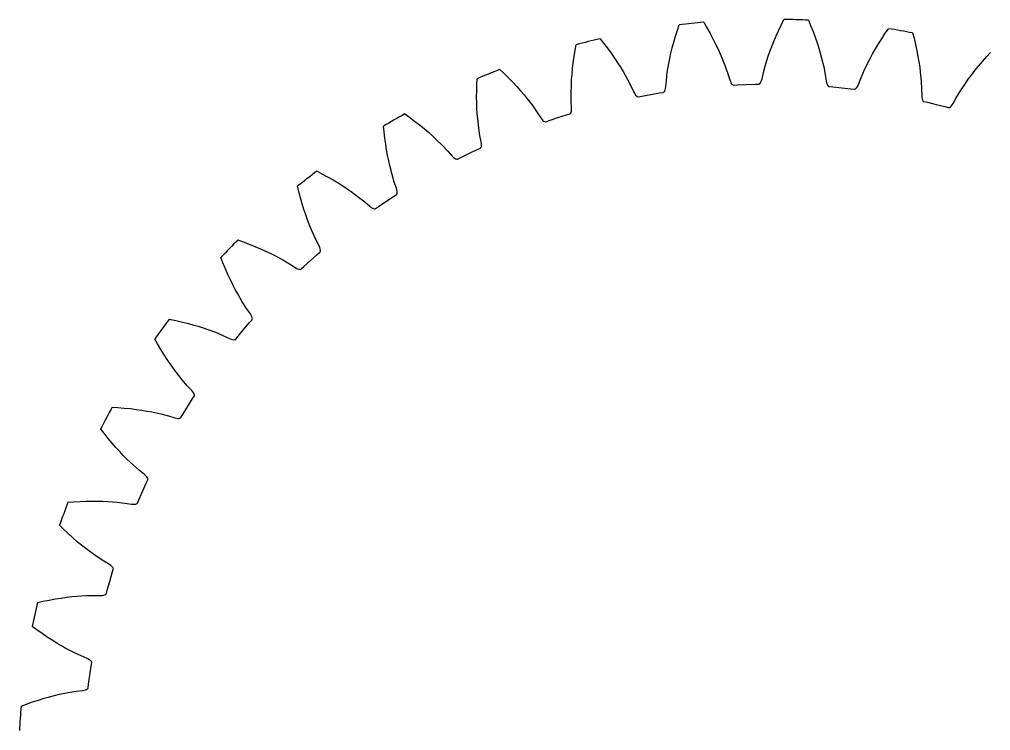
# Model space of a CAD drawing. Extents: x -47 to 137, y -47 to 47.
# Drawn here: x -46.9 to 13.8, y 2.5 to 47 of the extents above; entities that cross this region are included whole.
import ezdxf

# ---------------------------------------------------------------- set-up
doc = ezdxf.new("R2010")
doc.units = 0

msp = doc.modelspace()

# ---------------------------------------------------------------- linework, layer by layer
at = {"layer": 'layer1'}
for p, q in [((-4.148, 46.817), (-3.971, 46.516)), ((0.717, 46.68), (0.872, 46.992)), ((2.408, 46.938), (2.541, 46.616)), ((-5.908, 45.938), (-5.787, 46.326)), ((-5.787, 46.326), (-5.677, 46.656)), ((-3.971, 46.516), (-3.772, 46.163)), ((-3.772, 46.163), (-3.589, 45.821)), ((0.384, 45.96), (0.543, 46.313)), ((0.543, 46.313), (0.717, 46.68)), ((2.541, 46.616), (2.689, 46.238)), ((2.689, 46.238), (2.823, 45.874)), ((7.206, 46.126), (7.403, 46.413)), ((-10.623, 45.784), (-10.406, 45.511)), ((-6.111, 45.211), (-6.016, 45.566)), ((-6.016, 45.566), (-5.908, 45.938)), ((-3.589, 45.821), (-3.423, 45.493)), ((0.112, 45.297), (0.241, 45.621)), ((0.241, 45.621), (0.384, 45.96)), ((2.823, 45.874), (2.942, 45.527)), ((6.777, 45.459), (6.983, 45.787)), ((6.983, 45.787), (7.206, 46.126)), ((8.917, 46.146), (9.004, 45.809)), ((9.004, 45.809), (9.098, 45.414)), ((-12.244, 44.669), (-12.178, 45.069)), ((-12.178, 45.069), (-12.115, 45.412)), ((-10.406, 45.511), (-10.16, 45.188)), ((-10.16, 45.188), (-9.931, 44.875)), ((-6.194, 44.872), (-6.111, 45.211)), ((-3.423, 45.493), (-3.271, 45.179)), ((-3.271, 45.179), (-3.133, 44.877)), ((-0.108, 44.693), (-0.005, 44.987)), ((-0.005, 44.987), (0.112, 45.297)), ((2.942, 45.527), (3.048, 45.195)), ((3.048, 45.195), (3.143, 44.877)), ((6.415, 44.841), (6.588, 45.144)), ((6.588, 45.144), (6.777, 45.459)), ((9.098, 45.414), (9.18, 45.035)), ((9.18, 45.035), (9.25, 44.674)), ((-12.299, 44.285), (-12.244, 44.669)), ((-9.931, 44.875), (-9.721, 44.574)), ((-9.721, 44.574), (-9.527, 44.284)), ((-6.327, 44.243), (-6.266, 44.548)), ((-6.266, 44.548), (-6.194, 44.872)), ((-3.133, 44.877), (-3.01, 44.592)), ((-3.01, 44.592), (-2.801, 44.063)), ((-0.28, 44.151), (-0.108, 44.693)), ((3.143, 44.877), (3.225, 44.577)), ((3.225, 44.577), (3.359, 44.024)), ((6.113, 44.273), (6.256, 44.55)), ((6.256, 44.55), (6.415, 44.841)), ((9.25, 44.674), (9.309, 44.331)), ((9.309, 44.331), (9.358, 44.003)), ((13.037, 44.073), (13.287, 44.37)), ((13.287, 44.37), (13.556, 44.674)), ((13.556, 44.674), (13.791, 44.931)), ((-16.891, 43.86), (-16.639, 43.62)), ((-12.378, 43.573), (-12.343, 43.92)), ((-12.343, 43.92), (-12.299, 44.285)), ((-9.527, 44.284), (-9.348, 44.005)), ((-9.348, 44.005), (-9.187, 43.739)), ((-9.187, 43.739), (-8.906, 43.244)), ((-6.422, 43.682), (-6.327, 44.243)), ((-2.801, 44.063), (-2.638, 43.596)), ((-0.409, 43.674), (-0.28, 44.151)), ((3.359, 44.024), (3.455, 43.539)), ((5.673, 43.306), (5.867, 43.76)), ((5.867, 43.76), (6.113, 44.273)), ((9.358, 44.003), (9.398, 43.694)), ((12.593, 43.512), (12.806, 43.788)), ((12.806, 43.788), (13.037, 44.073)), ((-18.332, 42.936), (-18.317, 43.284)), ((-16.639, 43.62), (-16.35, 43.335)), ((-16.35, 43.335), (-16.08, 43.057)), ((-12.423, 42.932), (-12.405, 43.243)), ((-12.405, 43.243), (-12.378, 43.573)), ((-8.906, 43.244), (-8.68, 42.804)), ((-6.519, 42.782), (-6.483, 43.192)), ((-6.483, 43.192), (-6.422, 43.682)), ((-2.638, 43.596), (-2.519, 43.203)), ((-2.519, 43.203), (-2.481, 43.099)), ((-0.565, 43.082), (-0.531, 43.167)), ((-0.531, 43.167), (-0.501, 43.273)), ((-0.501, 43.273), (-0.409, 43.674)), ((3.455, 43.539), (3.518, 43.133)), ((3.518, 43.133), (3.541, 43.025)), ((5.526, 42.922), (5.673, 43.306)), ((9.398, 43.694), (9.453, 43.128)), ((9.453, 43.128), (9.481, 42.634)), ((12.215, 42.992), (12.395, 43.245)), ((12.395, 43.245), (12.593, 43.512)), ((-18.343, 42.142), (-18.342, 42.53)), ((-18.342, 42.53), (-18.332, 42.936)), ((-16.08, 43.057), (-15.83, 42.788)), ((-15.83, 42.788), (-15.597, 42.527)), ((-15.597, 42.527), (-15.382, 42.275)), ((-12.439, 42.363), (-12.423, 42.932)), ((-8.68, 42.804), (-8.507, 42.432)), ((-6.618, 42.465), (-6.584, 42.514)), ((-6.584, 42.514), (-6.556, 42.584)), ((-6.556, 42.584), (-6.534, 42.673)), ((-6.534, 42.673), (-6.519, 42.782)), ((-2.481, 43.099), (-2.441, 43.016)), ((-2.441, 43.016), (-2.399, 42.954)), ((-2.399, 42.954), (-2.356, 42.913)), ((-2.356, 42.913), (-2.312, 42.892)), ((-2.312, 42.892), (-2.291, 42.889)), ((-2.291, 42.889), (-2.061, 42.901)), ((-2.061, 42.901), (-1.499, 42.924)), ((-1.499, 42.924), (-0.937, 42.94)), ((-0.937, 42.94), (-0.707, 42.944)), ((-0.707, 42.944), (-0.685, 42.949)), ((-0.685, 42.949), (-0.643, 42.972)), ((-0.643, 42.972), (-0.603, 43.017)), ((-0.603, 43.017), (-0.565, 43.082)), ((3.541, 43.025), (3.569, 42.938)), ((3.569, 42.938), (3.602, 42.87)), ((3.602, 42.87), (3.639, 42.823)), ((3.639, 42.823), (3.68, 42.796)), ((3.68, 42.796), (3.701, 42.79)), ((3.701, 42.79), (3.93, 42.77)), ((3.93, 42.77), (4.489, 42.715)), ((4.489, 42.715), (5.049, 42.652)), ((5.049, 42.652), (5.277, 42.625)), ((5.277, 42.625), (5.299, 42.626)), ((5.299, 42.626), (5.343, 42.644)), ((5.343, 42.644), (5.39, 42.682)), ((5.39, 42.682), (5.436, 42.741)), ((5.436, 42.741), (5.482, 42.821)), ((5.482, 42.821), (5.526, 42.922)), ((9.481, 42.634), (9.487, 42.223)), ((11.645, 42.095), (11.901, 42.517)), ((11.901, 42.517), (12.215, 42.992)), ((-18.336, 41.775), (-18.343, 42.142)), ((-15.382, 42.275), (-15.184, 42.035)), ((-15.184, 42.035), (-14.837, 41.584)), ((-12.432, 41.869), (-12.439, 42.363)), ((-8.507, 42.432), (-8.455, 42.334)), ((-8.455, 42.334), (-8.404, 42.258)), ((-8.404, 42.258), (-8.354, 42.202)), ((-8.354, 42.202), (-8.305, 42.167)), ((-8.305, 42.167), (-8.259, 42.153)), ((-8.259, 42.153), (-8.237, 42.153)), ((-8.237, 42.153), (-8.012, 42.196)), ((-8.012, 42.196), (-7.458, 42.297)), ((-7.458, 42.297), (-6.903, 42.392)), ((-6.903, 42.392), (-6.677, 42.428)), ((-6.677, 42.428), (-6.656, 42.435)), ((-6.656, 42.435), (-6.618, 42.465)), ((9.487, 42.223), (9.495, 42.114)), ((9.495, 42.114), (9.51, 42.023)), ((9.51, 42.023), (9.534, 41.952)), ((9.534, 41.952), (9.564, 41.9)), ((9.564, 41.9), (9.6, 41.868)), ((11.446, 41.735), (11.645, 42.095)), ((-18.322, 41.427), (-18.336, 41.775)), ((-18.302, 41.095), (-18.322, 41.427)), ((-14.837, 41.584), (-14.553, 41.18)), ((-12.409, 41.459), (-12.432, 41.869)), ((-12.419, 41.257), (-12.409, 41.349)), ((-12.409, 41.349), (-12.409, 41.459)), ((9.6, 41.868), (9.62, 41.859)), ((9.62, 41.859), (9.844, 41.807)), ((9.844, 41.807), (10.391, 41.674)), ((10.391, 41.674), (10.936, 41.535)), ((10.936, 41.535), (11.158, 41.476)), ((11.158, 41.476), (11.179, 41.474)), ((11.179, 41.474), (11.226, 41.485)), ((11.226, 41.485), (11.277, 41.517)), ((11.277, 41.517), (11.331, 41.569)), ((11.331, 41.569), (11.388, 41.642)), ((11.388, 41.642), (11.446, 41.735)), ((-22.831, 41.082), (-22.548, 40.88)), ((-22.548, 40.88), (-22.222, 40.637)), ((-18.277, 40.785), (-18.302, 41.095)), ((-18.213, 40.22), (-18.277, 40.785)), ((-14.553, 41.18), (-14.329, 40.835)), ((-14.329, 40.835), (-14.265, 40.746)), ((-14.265, 40.746), (-14.204, 40.677)), ((-13.806, 40.671), (-13.272, 40.848)), ((-13.272, 40.848), (-12.736, 41.018)), ((-12.736, 41.018), (-12.516, 41.086)), ((-12.516, 41.086), (-12.497, 41.096)), ((-12.497, 41.096), (-12.463, 41.13)), ((-12.463, 41.13), (-12.437, 41.184)), ((-12.437, 41.184), (-12.419, 41.257)), ((-24.129, 39.967), (-24.163, 40.313)), ((-22.222, 40.637), (-21.916, 40.4)), ((-21.916, 40.4), (-21.63, 40.168)), ((-21.63, 40.168), (-21.364, 39.943)), ((-18.138, 39.731), (-18.213, 40.22)), ((-14.204, 40.677), (-14.146, 40.629)), ((-14.146, 40.629), (-14.093, 40.601)), ((-14.093, 40.601), (-14.045, 40.593)), ((-14.045, 40.593), (-14.024, 40.596)), ((-14.024, 40.596), (-13.806, 40.671)), ((-24.082, 39.563), (-24.129, 39.967)), ((-24.029, 39.18), (-24.082, 39.563)), ((-21.364, 39.943), (-21.116, 39.723)), ((-21.116, 39.723), (-20.887, 39.512)), ((-20.887, 39.512), (-20.48, 39.114)), ((-18.058, 39.328), (-18.138, 39.731)), ((-23.971, 38.817), (-24.029, 39.18)), ((-20.48, 39.114), (-20.142, 38.754)), ((-18.321, 38.847), (-18.113, 38.944)), ((-18.113, 38.944), (-18.095, 38.957)), ((-18.095, 38.957), (-18.066, 38.996)), ((-18.066, 38.996), (-18.048, 39.053)), ((-18.043, 39.219), (-18.058, 39.328)), ((-18.048, 39.053), (-18.04, 39.127)), ((-18.04, 39.127), (-18.043, 39.219)), ((-23.909, 38.473), (-23.971, 38.817)), ((-23.843, 38.148), (-23.909, 38.473)), ((-20.142, 38.754), (-19.873, 38.443)), ((-19.873, 38.443), (-19.797, 38.364)), ((-19.797, 38.364), (-19.726, 38.305)), ((-19.726, 38.305), (-19.663, 38.265)), ((-19.663, 38.265), (-19.606, 38.245)), ((-19.537, 38.249), (-19.332, 38.353)), ((-19.332, 38.353), (-18.828, 38.603)), ((-18.828, 38.603), (-18.321, 38.847)), ((-23.775, 37.845), (-23.843, 38.148)), ((-23.634, 37.294), (-23.775, 37.845)), ((-19.606, 38.245), (-19.558, 38.243)), ((-19.558, 38.243), (-19.537, 38.249)), ((-28.326, 37.505), (-28.018, 37.344)), ((-28.018, 37.344), (-27.661, 37.149)), ((-27.661, 37.149), (-27.325, 36.956)), ((-23.491, 36.821), (-23.634, 37.294)), ((-29.456, 36.22), (-29.538, 36.558)), ((-27.325, 36.956), (-27.01, 36.767)), ((-27.01, 36.767), (-26.715, 36.581)), ((-26.715, 36.581), (-26.439, 36.398)), ((-23.356, 36.432), (-23.491, 36.821)), ((-29.354, 35.827), (-29.456, 36.22)), ((-26.439, 36.398), (-26.183, 36.221)), ((-26.183, 36.221), (-25.725, 35.883)), ((-25.725, 35.883), (-25.34, 35.573)), ((-24.017, 35.607), (-23.549, 35.919)), ((-23.549, 35.919), (-23.356, 36.044)), ((-23.326, 36.327), (-23.356, 36.432)), ((-23.356, 36.044), (-23.341, 36.059)), ((-23.341, 36.059), (-23.318, 36.102)), ((-23.309, 36.236), (-23.326, 36.327)), ((-23.318, 36.102), (-23.307, 36.161)), ((-23.307, 36.161), (-23.309, 36.236)), ((-29.248, 35.454), (-29.354, 35.827)), ((-29.14, 35.103), (-29.248, 35.454)), ((-25.34, 35.573), (-25.03, 35.303)), ((-25.03, 35.303), (-24.943, 35.235)), ((-24.943, 35.235), (-24.865, 35.186)), ((-24.67, 35.158), (-24.482, 35.29)), ((-24.482, 35.29), (-24.017, 35.607)), ((-29.031, 34.772), (-29.14, 35.103)), ((-28.921, 34.459), (-29.031, 34.772)), ((-24.865, 35.186), (-24.797, 35.156)), ((-24.797, 35.156), (-24.738, 35.144)), ((-24.738, 35.144), (-24.69, 35.149)), ((-24.69, 35.149), (-24.67, 35.158)), ((-28.811, 34.167), (-28.921, 34.459)), ((-28.594, 33.641), (-28.811, 34.167)), ((-28.386, 33.193), (-28.594, 33.641)), ((-33.27, 33.198), (-32.942, 33.081)), ((-32.942, 33.081), (-32.562, 32.938)), ((-32.562, 32.938), (-32.203, 32.794)), ((-32.203, 32.794), (-31.864, 32.65)), ((-28.199, 32.827), (-28.386, 33.193)), ((-28.154, 32.727), (-28.199, 32.827)), ((-31.864, 32.65), (-31.546, 32.507)), ((-31.546, 32.507), (-31.247, 32.364)), ((-31.247, 32.364), (-30.969, 32.225)), ((-30.969, 32.225), (-30.468, 31.954)), ((-28.739, 31.918), (-28.319, 32.292)), ((-28.319, 32.292), (-28.145, 32.443)), ((-28.126, 32.639), (-28.154, 32.727)), ((-28.145, 32.443), (-28.132, 32.46)), ((-28.132, 32.46), (-28.115, 32.505)), ((-28.113, 32.565), (-28.126, 32.639)), ((-28.115, 32.505), (-28.113, 32.565)), ((-34.211, 31.768), (-34.338, 32.092)), ((-34.054, 31.393), (-34.211, 31.768)), ((-30.468, 31.954), (-30.044, 31.701)), ((-30.044, 31.701), (-29.7, 31.476)), ((-29.155, 31.539), (-28.739, 31.918)), ((-33.898, 31.038), (-34.054, 31.393)), ((-33.742, 30.705), (-33.898, 31.038)), ((-29.7, 31.476), (-29.604, 31.421)), ((-29.604, 31.421), (-29.52, 31.383)), ((-29.52, 31.383), (-29.448, 31.363)), ((-29.448, 31.363), (-29.388, 31.359)), ((-29.388, 31.359), (-29.342, 31.371)), ((-29.342, 31.371), (-29.323, 31.383)), ((-29.323, 31.383), (-29.155, 31.539)), ((-33.588, 30.393), (-33.742, 30.705)), ((-33.435, 30.098), (-33.588, 30.393)), ((-33.286, 29.825), (-33.435, 30.098)), ((-32.998, 29.335), (-33.286, 29.825)), ((-32.73, 28.919), (-32.998, 29.335)), ((-32.493, 28.583), (-32.73, 28.919)), ((-32.435, 28.49), (-32.493, 28.583)), ((-37.567, 28.244), (-37.226, 28.174)), ((-37.226, 28.174), (-36.829, 28.086)), ((-36.829, 28.086), (-36.453, 27.993)), ((-36.453, 27.993), (-36.098, 27.897)), ((-32.902, 27.608), (-32.537, 28.036)), ((-32.537, 28.036), (-32.387, 28.21)), ((-32.394, 28.407), (-32.435, 28.49)), ((-32.371, 28.336), (-32.394, 28.407)), ((-32.387, 28.21), (-32.376, 28.229)), ((-32.376, 28.229), (-32.365, 28.276)), ((-32.365, 28.276), (-32.371, 28.336)), ((-36.098, 27.897), (-35.764, 27.8)), ((-35.764, 27.8), (-35.447, 27.7)), ((-35.447, 27.7), (-35.152, 27.601)), ((-35.152, 27.601), (-34.619, 27.402)), ((-34.619, 27.402), (-34.163, 27.211)), ((-33.261, 27.174), (-32.902, 27.608)), ((-38.299, 26.697), (-38.471, 27)), ((-34.163, 27.211), (-33.791, 27.036)), ((-33.791, 27.036), (-33.689, 26.995)), ((-33.689, 26.995), (-33.601, 26.969)), ((-33.601, 26.969), (-33.526, 26.959)), ((-33.526, 26.959), (-33.467, 26.964)), ((-33.467, 26.964), (-33.422, 26.982)), ((-33.422, 26.982), (-33.405, 26.996)), ((-33.405, 26.996), (-33.261, 27.174)), ((-38.092, 26.348), (-38.299, 26.697)), ((-37.887, 26.019), (-38.092, 26.348)), ((-37.687, 25.711), (-37.887, 26.019)), ((-37.491, 25.422), (-37.687, 25.711)), ((-37.298, 25.152), (-37.491, 25.422)), ((-37.113, 24.903), (-37.298, 25.152)), ((-36.759, 24.457), (-37.113, 24.903)), ((-36.436, 24.083), (-36.759, 24.457)), ((-36.155, 23.783), (-36.436, 24.083)), ((-36.084, 23.699), (-36.155, 23.783)), ((-36.033, 23.622), (-36.084, 23.699)), ((-36.424, 22.76), (-36.123, 23.235)), ((-36.123, 23.235), (-35.998, 23.428)), ((-36, 23.555), (-36.033, 23.622)), ((-35.986, 23.496), (-36, 23.555)), ((-35.998, 23.428), (-35.989, 23.448)), ((-35.989, 23.448), (-35.986, 23.496)), ((-41.132, 22.741), (-40.784, 22.719)), ((-40.784, 22.719), (-40.38, 22.687)), ((-40.38, 22.687), (-39.994, 22.647)), ((-39.994, 22.647), (-39.63, 22.602)), ((-39.63, 22.602), (-39.284, 22.552)), ((-39.284, 22.552), (-38.957, 22.498)), ((-38.957, 22.498), (-38.651, 22.44)), ((-36.719, 22.281), (-36.424, 22.76)), ((-38.651, 22.44), (-38.096, 22.318)), ((-38.096, 22.318), (-37.618, 22.191)), ((-37.618, 22.191), (-37.225, 22.07)), ((-37.225, 22.07), (-37.118, 22.044)), ((-37.118, 22.044), (-37.027, 22.031)), ((-37.027, 22.031), (-36.952, 22.031)), ((-36.952, 22.031), (-36.894, 22.043)), ((-36.894, 22.043), (-36.852, 22.068)), ((-36.852, 22.068), (-36.838, 22.084)), ((-36.838, 22.084), (-36.719, 22.281)), ((-41.642, 21.107), (-41.854, 21.383)), ((-41.388, 20.79), (-41.642, 21.107)), ((-41.14, 20.493), (-41.388, 20.79)), ((-40.898, 20.215), (-41.14, 20.493)), ((-40.664, 19.957), (-40.898, 20.215)), ((-40.436, 19.716), (-40.664, 19.957)), ((-40.217, 19.495), (-40.436, 19.716)), ((-39.805, 19.103), (-40.217, 19.495)), ((-39.433, 18.777), (-39.805, 19.103)), ((-39.113, 18.519), (-39.433, 18.777)), ((-39.031, 18.446), (-39.113, 18.519)), ((-38.97, 18.378), (-39.031, 18.446)), ((-38.928, 18.315), (-38.97, 18.378)), ((-38.905, 18.26), (-38.928, 18.315)), ((-38.902, 18.211), (-38.905, 18.26)), ((-39.237, 17.469), (-39.005, 17.982)), ((-39.005, 17.982), (-38.908, 18.19)), ((-38.908, 18.19), (-38.902, 18.211)), ((-39.462, 16.954), (-39.237, 17.469)), ((-43.897, 16.795), (-43.549, 16.822)), ((-43.549, 16.822), (-43.144, 16.846)), ((-43.144, 16.846), (-42.757, 16.861)), ((-42.757, 16.861), (-42.389, 16.867)), ((-42.389, 16.867), (-42.041, 16.865)), ((-42.041, 16.865), (-41.709, 16.857)), ((-41.709, 16.857), (-41.398, 16.842)), ((-41.398, 16.842), (-40.831, 16.799)), ((-40.831, 16.799), (-40.34, 16.74)), ((-40.34, 16.74), (-39.934, 16.675)), ((-39.934, 16.675), (-39.825, 16.663)), ((-39.825, 16.663), (-39.733, 16.663)), ((-39.733, 16.663), (-39.659, 16.674)), ((-39.659, 16.674), (-39.602, 16.694)), ((-39.602, 16.694), (-39.564, 16.724)), ((-39.564, 16.724), (-39.553, 16.743)), ((-39.553, 16.743), (-39.462, 16.954)), ((-44.174, 15.106), (-44.423, 15.35)), ((-43.879, 14.828), (-44.174, 15.106)), ((-43.591, 14.568), (-43.879, 14.828)), ((-43.314, 14.327), (-43.591, 14.568)), ((-43.046, 14.104), (-43.314, 14.327)), ((-42.786, 13.897), (-43.046, 14.104)), ((-42.539, 13.708), (-42.786, 13.897)), ((-42.076, 13.377), (-42.539, 13.708)), ((-41.663, 13.107), (-42.076, 13.377)), ((-41.31, 12.896), (-41.663, 13.107)), ((-41.219, 12.834), (-41.31, 12.896)), ((-41.148, 12.775), (-41.219, 12.834)), ((-41.098, 12.719), (-41.148, 12.775)), ((-41.286, 11.839), (-41.128, 12.378)), ((-41.128, 12.378), (-41.061, 12.598)), ((-41.068, 12.667), (-41.098, 12.719)), ((-41.058, 12.62), (-41.068, 12.667)), ((-41.061, 12.598), (-41.058, 12.62)), ((-41.438, 11.297), (-41.286, 11.839)), ((-43.339, 10.917), (-42.771, 10.953)), ((-42.771, 10.953), (-42.277, 10.963)), ((-42.277, 10.963), (-41.866, 10.955)), ((-41.866, 10.955), (-41.757, 10.959)), ((-41.757, 10.959), (-41.665, 10.971)), ((-41.665, 10.971), (-41.593, 10.992)), ((-41.593, 10.992), (-41.54, 11.02)), ((-41.54, 11.02), (-41.507, 11.055)), ((-41.507, 11.055), (-41.498, 11.075)), ((-41.498, 11.075), (-41.438, 11.297)), ((-45.807, 10.522), (-45.467, 10.598)), ((-45.467, 10.598), (-45.069, 10.678)), ((-45.069, 10.678), (-44.687, 10.746)), ((-44.687, 10.746), (-44.324, 10.803)), ((-44.324, 10.803), (-43.979, 10.85)), ((-43.979, 10.85), (-43.649, 10.888)), ((-43.649, 10.888), (-43.339, 10.917)), ((-45.846, 8.812), (-46.127, 9.019)), ((-45.515, 8.577), (-45.846, 8.812)), ((-45.195, 8.359), (-45.515, 8.577)), ((-44.886, 8.159), (-45.195, 8.359)), ((-44.59, 7.976), (-44.886, 8.159)), ((-44.304, 7.807), (-44.59, 7.976)), ((-44.033, 7.655), (-44.304, 7.807)), ((-43.528, 7.391), (-44.033, 7.655)), ((-43.081, 7.181), (-43.528, 7.391)), ((-42.703, 7.021), (-43.081, 7.181)), ((-42.604, 6.973), (-42.703, 7.021)), ((-42.526, 6.924), (-42.604, 6.973)), ((-42.468, 6.876), (-42.526, 6.924)), ((-42.431, 6.828), (-42.468, 6.876)), ((-42.45, 6.534), (-42.415, 6.761)), ((-42.415, 6.783), (-42.431, 6.828)), ((-42.415, 6.761), (-42.415, 6.783)), ((-42.532, 5.977), (-42.45, 6.534)), ((-42.607, 5.42), (-42.532, 5.977)), ((-44.437, 4.779), (-43.879, 4.893)), ((-43.879, 4.893), (-43.392, 4.972)), ((-43.392, 4.972), (-42.984, 5.022)), ((-42.984, 5.022), (-42.875, 5.04)), ((-42.875, 5.04), (-42.787, 5.066)), ((-42.787, 5.066), (-42.718, 5.096)), ((-42.718, 5.096), (-42.67, 5.132)), ((-42.67, 5.132), (-42.642, 5.171)), ((-42.642, 5.171), (-42.635, 5.192)), ((-42.635, 5.192), (-42.607, 5.42)), ((-46.499, 4.167), (-46.116, 4.301)), ((-46.116, 4.301), (-45.748, 4.422)), ((-45.748, 4.422), (-45.396, 4.529)), ((-45.396, 4.529), (-45.061, 4.624)), ((-45.061, 4.624), (-44.74, 4.707)), ((-44.74, 4.707), (-44.437, 4.779)), ((-46.826, 4.045), (-46.499, 4.167))]:
    msp.add_line(p, q, dxfattribs=at)
for start, end in [(95.06288, 96.93712), (87.06288, 88.93712), (79.06288, 80.93712), (103.06288, 104.93712), (111.06288, 112.93712), (119.06288, 120.93712), (127.06288, 128.93712), (135.06288, 136.93712), (143.06288, 144.93712), (151.06288, 152.93712), (159.06288, 160.93712), (167.06288, 168.93712), (175.06288, 176.93712)]:
    msp.add_arc((0, 0), 47, start, end, dxfattribs=at)
at = {"layer": 'layer3'}
for p, q in [((-4.148, 46.817), (-3.971, 46.516)), ((0.717, 46.68), (0.872, 46.992)), ((2.408, 46.938), (2.541, 46.616)), ((-5.908, 45.938), (-5.787, 46.326)), ((-5.787, 46.326), (-5.677, 46.656)), ((-3.971, 46.516), (-3.772, 46.163)), ((-3.772, 46.163), (-3.589, 45.821)), ((0.384, 45.96), (0.543, 46.313)), ((0.543, 46.313), (0.717, 46.68)), ((2.541, 46.616), (2.689, 46.238)), ((2.689, 46.238), (2.823, 45.874)), ((7.206, 46.126), (7.403, 46.413)), ((-10.623, 45.784), (-10.406, 45.511)), ((-6.111, 45.211), (-6.016, 45.566)), ((-6.016, 45.566), (-5.908, 45.938)), ((-3.589, 45.821), (-3.423, 45.493)), ((0.112, 45.297), (0.241, 45.621)), ((0.241, 45.621), (0.384, 45.96)), ((2.823, 45.874), (2.942, 45.527)), ((6.777, 45.459), (6.983, 45.787)), ((6.983, 45.787), (7.206, 46.126)), ((8.917, 46.146), (9.004, 45.809)), ((9.004, 45.809), (9.098, 45.414)), ((-12.244, 44.669), (-12.178, 45.069)), ((-12.178, 45.069), (-12.115, 45.412)), ((-10.406, 45.511), (-10.16, 45.188)), ((-10.16, 45.188), (-9.931, 44.875)), ((-6.194, 44.872), (-6.111, 45.211)), ((-3.423, 45.493), (-3.271, 45.179)), ((-3.271, 45.179), (-3.133, 44.877)), ((-0.108, 44.693), (-0.005, 44.987)), ((-0.005, 44.987), (0.112, 45.297)), ((2.942, 45.527), (3.048, 45.195)), ((3.048, 45.195), (3.143, 44.877)), ((6.415, 44.841), (6.588, 45.144)), ((6.588, 45.144), (6.777, 45.459)), ((9.098, 45.414), (9.18, 45.035)), ((9.18, 45.035), (9.25, 44.674)), ((-12.299, 44.285), (-12.244, 44.669)), ((-9.931, 44.875), (-9.721, 44.574)), ((-9.721, 44.574), (-9.527, 44.284)), ((-6.327, 44.243), (-6.266, 44.548)), ((-6.266, 44.548), (-6.194, 44.872)), ((-3.133, 44.877), (-3.01, 44.592)), ((-3.01, 44.592), (-2.801, 44.063)), ((-0.28, 44.151), (-0.108, 44.693)), ((3.143, 44.877), (3.225, 44.577)), ((3.225, 44.577), (3.359, 44.024)), ((6.113, 44.273), (6.256, 44.55)), ((6.256, 44.55), (6.415, 44.841)), ((9.25, 44.674), (9.309, 44.331)), ((9.309, 44.331), (9.358, 44.003)), ((13.037, 44.073), (13.287, 44.37)), ((13.287, 44.37), (13.556, 44.674)), ((13.556, 44.674), (13.791, 44.931)), ((-16.891, 43.86), (-16.639, 43.62)), ((-12.378, 43.573), (-12.343, 43.92)), ((-12.343, 43.92), (-12.299, 44.285)), ((-9.527, 44.284), (-9.348, 44.005)), ((-9.348, 44.005), (-9.187, 43.739)), ((-9.187, 43.739), (-8.906, 43.244)), ((-6.422, 43.682), (-6.327, 44.243)), ((-2.801, 44.063), (-2.638, 43.596)), ((-0.409, 43.674), (-0.28, 44.151)), ((3.359, 44.024), (3.455, 43.539)), ((5.673, 43.306), (5.867, 43.76)), ((5.867, 43.76), (6.113, 44.273)), ((9.358, 44.003), (9.398, 43.694)), ((12.593, 43.512), (12.806, 43.788)), ((12.806, 43.788), (13.037, 44.073)), ((-18.332, 42.936), (-18.317, 43.284)), ((-16.639, 43.62), (-16.35, 43.335)), ((-16.35, 43.335), (-16.08, 43.057)), ((-12.423, 42.932), (-12.405, 43.243)), ((-12.405, 43.243), (-12.378, 43.573)), ((-8.906, 43.244), (-8.68, 42.804)), ((-6.519, 42.782), (-6.483, 43.192)), ((-6.483, 43.192), (-6.422, 43.682)), ((-2.638, 43.596), (-2.519, 43.203)), ((-2.519, 43.203), (-2.481, 43.099)), ((-0.565, 43.082), (-0.531, 43.167)), ((-0.531, 43.167), (-0.501, 43.273)), ((-0.501, 43.273), (-0.409, 43.674)), ((3.455, 43.539), (3.518, 43.133)), ((3.518, 43.133), (3.541, 43.025)), ((5.526, 42.922), (5.673, 43.306)), ((9.398, 43.694), (9.453, 43.128)), ((9.453, 43.128), (9.481, 42.634)), ((12.215, 42.992), (12.395, 43.245)), ((12.395, 43.245), (12.593, 43.512)), ((-18.343, 42.142), (-18.342, 42.53)), ((-18.342, 42.53), (-18.332, 42.936)), ((-16.08, 43.057), (-15.83, 42.788)), ((-15.83, 42.788), (-15.597, 42.527)), ((-15.597, 42.527), (-15.382, 42.275)), ((-12.439, 42.363), (-12.423, 42.932)), ((-8.68, 42.804), (-8.507, 42.432)), ((-6.618, 42.465), (-6.584, 42.514)), ((-6.584, 42.514), (-6.556, 42.584)), ((-6.556, 42.584), (-6.534, 42.673)), ((-6.534, 42.673), (-6.519, 42.782)), ((-2.481, 43.099), (-2.441, 43.016)), ((-2.441, 43.016), (-2.399, 42.954)), ((-2.399, 42.954), (-2.356, 42.913)), ((-2.356, 42.913), (-2.312, 42.892)), ((-2.312, 42.892), (-2.291, 42.889)), ((-2.291, 42.889), (-2.061, 42.901)), ((-2.061, 42.901), (-1.499, 42.924)), ((-1.499, 42.924), (-0.937, 42.94)), ((-0.937, 42.94), (-0.707, 42.944)), ((-0.707, 42.944), (-0.685, 42.949)), ((-0.685, 42.949), (-0.643, 42.972)), ((-0.643, 42.972), (-0.603, 43.017)), ((-0.603, 43.017), (-0.565, 43.082)), ((3.541, 43.025), (3.569, 42.938)), ((3.569, 42.938), (3.602, 42.87)), ((3.602, 42.87), (3.639, 42.823)), ((3.639, 42.823), (3.68, 42.796)), ((3.68, 42.796), (3.701, 42.79)), ((3.701, 42.79), (3.93, 42.77)), ((3.93, 42.77), (4.489, 42.715)), ((4.489, 42.715), (5.049, 42.652)), ((5.049, 42.652), (5.277, 42.625)), ((5.277, 42.625), (5.299, 42.626)), ((5.299, 42.626), (5.343, 42.644)), ((5.343, 42.644), (5.39, 42.682)), ((5.39, 42.682), (5.436, 42.741)), ((5.436, 42.741), (5.482, 42.821)), ((5.482, 42.821), (5.526, 42.922)), ((9.481, 42.634), (9.487, 42.223)), ((11.645, 42.095), (11.901, 42.517)), ((11.901, 42.517), (12.215, 42.992)), ((-18.336, 41.775), (-18.343, 42.142)), ((-15.382, 42.275), (-15.184, 42.035)), ((-15.184, 42.035), (-14.837, 41.584)), ((-12.432, 41.869), (-12.439, 42.363)), ((-8.507, 42.432), (-8.455, 42.334)), ((-8.455, 42.334), (-8.404, 42.258)), ((-8.404, 42.258), (-8.354, 42.202)), ((-8.354, 42.202), (-8.305, 42.167)), ((-8.305, 42.167), (-8.259, 42.153)), ((-8.259, 42.153), (-8.237, 42.153)), ((-8.237, 42.153), (-8.012, 42.196)), ((-8.012, 42.196), (-7.458, 42.297)), ((-7.458, 42.297), (-6.903, 42.392)), ((-6.903, 42.392), (-6.677, 42.428)), ((-6.677, 42.428), (-6.656, 42.435)), ((-6.656, 42.435), (-6.618, 42.465)), ((9.487, 42.223), (9.495, 42.114)), ((9.495, 42.114), (9.51, 42.023)), ((9.51, 42.023), (9.534, 41.952)), ((9.534, 41.952), (9.564, 41.9)), ((9.564, 41.9), (9.6, 41.868)), ((11.446, 41.735), (11.645, 42.095)), ((-18.322, 41.427), (-18.336, 41.775)), ((-18.302, 41.095), (-18.322, 41.427)), ((-14.837, 41.584), (-14.553, 41.18)), ((-12.409, 41.459), (-12.432, 41.869)), ((-12.419, 41.257), (-12.409, 41.349)), ((-12.409, 41.349), (-12.409, 41.459)), ((9.6, 41.868), (9.62, 41.859)), ((9.62, 41.859), (9.844, 41.807)), ((9.844, 41.807), (10.391, 41.674)), ((10.391, 41.674), (10.936, 41.535)), ((10.936, 41.535), (11.158, 41.476)), ((11.158, 41.476), (11.179, 41.474)), ((11.179, 41.474), (11.226, 41.485)), ((11.226, 41.485), (11.277, 41.517)), ((11.277, 41.517), (11.331, 41.569)), ((11.331, 41.569), (11.388, 41.642)), ((11.388, 41.642), (11.446, 41.735)), ((-22.831, 41.082), (-22.548, 40.88)), ((-22.548, 40.88), (-22.222, 40.637)), ((-18.277, 40.785), (-18.302, 41.095)), ((-18.213, 40.22), (-18.277, 40.785)), ((-14.553, 41.18), (-14.329, 40.835)), ((-14.329, 40.835), (-14.265, 40.746)), ((-14.265, 40.746), (-14.204, 40.677)), ((-13.806, 40.671), (-13.272, 40.848)), ((-13.272, 40.848), (-12.736, 41.018)), ((-12.736, 41.018), (-12.516, 41.086)), ((-12.516, 41.086), (-12.497, 41.096)), ((-12.497, 41.096), (-12.463, 41.13)), ((-12.463, 41.13), (-12.437, 41.184)), ((-12.437, 41.184), (-12.419, 41.257)), ((-24.129, 39.967), (-24.163, 40.313)), ((-22.222, 40.637), (-21.916, 40.4)), ((-21.916, 40.4), (-21.63, 40.168)), ((-21.63, 40.168), (-21.364, 39.943)), ((-18.138, 39.731), (-18.213, 40.22)), ((-14.204, 40.677), (-14.146, 40.629)), ((-14.146, 40.629), (-14.093, 40.601)), ((-14.093, 40.601), (-14.045, 40.593)), ((-14.045, 40.593), (-14.024, 40.596)), ((-14.024, 40.596), (-13.806, 40.671)), ((-24.082, 39.563), (-24.129, 39.967)), ((-24.029, 39.18), (-24.082, 39.563)), ((-21.364, 39.943), (-21.116, 39.723)), ((-21.116, 39.723), (-20.887, 39.512)), ((-20.887, 39.512), (-20.48, 39.114)), ((-18.058, 39.328), (-18.138, 39.731)), ((-23.971, 38.817), (-24.029, 39.18)), ((-20.48, 39.114), (-20.142, 38.754)), ((-18.321, 38.847), (-18.113, 38.944)), ((-18.113, 38.944), (-18.095, 38.957)), ((-18.095, 38.957), (-18.066, 38.996)), ((-18.066, 38.996), (-18.048, 39.053)), ((-18.043, 39.219), (-18.058, 39.328)), ((-18.048, 39.053), (-18.04, 39.127)), ((-18.04, 39.127), (-18.043, 39.219)), ((-23.909, 38.473), (-23.971, 38.817)), ((-23.843, 38.148), (-23.909, 38.473)), ((-20.142, 38.754), (-19.873, 38.443)), ((-19.873, 38.443), (-19.797, 38.364)), ((-19.797, 38.364), (-19.726, 38.305)), ((-19.726, 38.305), (-19.663, 38.265)), ((-19.663, 38.265), (-19.606, 38.245)), ((-19.537, 38.249), (-19.332, 38.353)), ((-19.332, 38.353), (-18.828, 38.603)), ((-18.828, 38.603), (-18.321, 38.847)), ((-23.775, 37.845), (-23.843, 38.148)), ((-23.634, 37.294), (-23.775, 37.845)), ((-19.606, 38.245), (-19.558, 38.243)), ((-19.558, 38.243), (-19.537, 38.249)), ((-28.326, 37.505), (-28.018, 37.344)), ((-28.018, 37.344), (-27.661, 37.149)), ((-27.661, 37.149), (-27.325, 36.956)), ((-23.491, 36.821), (-23.634, 37.294)), ((-29.456, 36.22), (-29.538, 36.558)), ((-27.325, 36.956), (-27.01, 36.767)), ((-27.01, 36.767), (-26.715, 36.581)), ((-26.715, 36.581), (-26.439, 36.398)), ((-23.356, 36.432), (-23.491, 36.821)), ((-29.354, 35.827), (-29.456, 36.22)), ((-26.439, 36.398), (-26.183, 36.221)), ((-26.183, 36.221), (-25.725, 35.883)), ((-25.725, 35.883), (-25.34, 35.573)), ((-24.017, 35.607), (-23.549, 35.919)), ((-23.549, 35.919), (-23.356, 36.044)), ((-23.326, 36.327), (-23.356, 36.432)), ((-23.356, 36.044), (-23.341, 36.059)), ((-23.341, 36.059), (-23.318, 36.102)), ((-23.309, 36.236), (-23.326, 36.327)), ((-23.318, 36.102), (-23.307, 36.161)), ((-23.307, 36.161), (-23.309, 36.236)), ((-29.248, 35.454), (-29.354, 35.827)), ((-29.14, 35.103), (-29.248, 35.454)), ((-25.34, 35.573), (-25.03, 35.303)), ((-25.03, 35.303), (-24.943, 35.235)), ((-24.943, 35.235), (-24.865, 35.186)), ((-24.67, 35.158), (-24.482, 35.29)), ((-24.482, 35.29), (-24.017, 35.607)), ((-29.031, 34.772), (-29.14, 35.103)), ((-28.921, 34.459), (-29.031, 34.772)), ((-24.865, 35.186), (-24.797, 35.156)), ((-24.797, 35.156), (-24.738, 35.144)), ((-24.738, 35.144), (-24.69, 35.149)), ((-24.69, 35.149), (-24.67, 35.158)), ((-28.811, 34.167), (-28.921, 34.459)), ((-28.594, 33.641), (-28.811, 34.167)), ((-28.386, 33.193), (-28.594, 33.641)), ((-33.27, 33.198), (-32.942, 33.081)), ((-32.942, 33.081), (-32.562, 32.938)), ((-32.562, 32.938), (-32.203, 32.794)), ((-32.203, 32.794), (-31.864, 32.65)), ((-28.199, 32.827), (-28.386, 33.193)), ((-28.154, 32.727), (-28.199, 32.827)), ((-31.864, 32.65), (-31.546, 32.507)), ((-31.546, 32.507), (-31.247, 32.364)), ((-31.247, 32.364), (-30.969, 32.225)), ((-30.969, 32.225), (-30.468, 31.954)), ((-28.739, 31.918), (-28.319, 32.292)), ((-28.319, 32.292), (-28.145, 32.443)), ((-28.126, 32.639), (-28.154, 32.727)), ((-28.145, 32.443), (-28.132, 32.46)), ((-28.132, 32.46), (-28.115, 32.505)), ((-28.113, 32.565), (-28.126, 32.639)), ((-28.115, 32.505), (-28.113, 32.565)), ((-34.211, 31.768), (-34.338, 32.092)), ((-34.054, 31.393), (-34.211, 31.768)), ((-30.468, 31.954), (-30.044, 31.701)), ((-30.044, 31.701), (-29.7, 31.476)), ((-29.155, 31.539), (-28.739, 31.918)), ((-33.898, 31.038), (-34.054, 31.393)), ((-33.742, 30.705), (-33.898, 31.038)), ((-29.7, 31.476), (-29.604, 31.421)), ((-29.604, 31.421), (-29.52, 31.383)), ((-29.52, 31.383), (-29.448, 31.363)), ((-29.448, 31.363), (-29.388, 31.359)), ((-29.388, 31.359), (-29.342, 31.371)), ((-29.342, 31.371), (-29.323, 31.383)), ((-29.323, 31.383), (-29.155, 31.539)), ((-33.588, 30.393), (-33.742, 30.705)), ((-33.435, 30.098), (-33.588, 30.393)), ((-33.286, 29.825), (-33.435, 30.098)), ((-32.998, 29.335), (-33.286, 29.825)), ((-32.73, 28.919), (-32.998, 29.335)), ((-32.493, 28.583), (-32.73, 28.919)), ((-32.435, 28.49), (-32.493, 28.583)), ((-37.567, 28.244), (-37.226, 28.174)), ((-37.226, 28.174), (-36.829, 28.086)), ((-36.829, 28.086), (-36.453, 27.993)), ((-36.453, 27.993), (-36.098, 27.897)), ((-32.902, 27.608), (-32.537, 28.036)), ((-32.537, 28.036), (-32.387, 28.21)), ((-32.394, 28.407), (-32.435, 28.49)), ((-32.371, 28.336), (-32.394, 28.407)), ((-32.387, 28.21), (-32.376, 28.229)), ((-32.376, 28.229), (-32.365, 28.276)), ((-32.365, 28.276), (-32.371, 28.336)), ((-36.098, 27.897), (-35.764, 27.8)), ((-35.764, 27.8), (-35.447, 27.7)), ((-35.447, 27.7), (-35.152, 27.601)), ((-35.152, 27.601), (-34.619, 27.402)), ((-34.619, 27.402), (-34.163, 27.211)), ((-33.261, 27.174), (-32.902, 27.608)), ((-38.299, 26.697), (-38.471, 27)), ((-34.163, 27.211), (-33.791, 27.036)), ((-33.791, 27.036), (-33.689, 26.995)), ((-33.689, 26.995), (-33.601, 26.969)), ((-33.601, 26.969), (-33.526, 26.959)), ((-33.526, 26.959), (-33.467, 26.964)), ((-33.467, 26.964), (-33.422, 26.982)), ((-33.422, 26.982), (-33.405, 26.996)), ((-33.405, 26.996), (-33.261, 27.174)), ((-38.092, 26.348), (-38.299, 26.697)), ((-37.887, 26.019), (-38.092, 26.348)), ((-37.687, 25.711), (-37.887, 26.019)), ((-37.491, 25.422), (-37.687, 25.711)), ((-37.298, 25.152), (-37.491, 25.422)), ((-37.113, 24.903), (-37.298, 25.152)), ((-36.759, 24.457), (-37.113, 24.903)), ((-36.436, 24.083), (-36.759, 24.457)), ((-36.155, 23.783), (-36.436, 24.083)), ((-36.084, 23.699), (-36.155, 23.783)), ((-36.033, 23.622), (-36.084, 23.699)), ((-36.424, 22.76), (-36.123, 23.235)), ((-36.123, 23.235), (-35.998, 23.428)), ((-36, 23.555), (-36.033, 23.622)), ((-35.986, 23.496), (-36, 23.555)), ((-35.998, 23.428), (-35.989, 23.448)), ((-35.989, 23.448), (-35.986, 23.496)), ((-41.132, 22.741), (-40.784, 22.719)), ((-40.784, 22.719), (-40.38, 22.687)), ((-40.38, 22.687), (-39.994, 22.647)), ((-39.994, 22.647), (-39.63, 22.602)), ((-39.63, 22.602), (-39.284, 22.552)), ((-39.284, 22.552), (-38.957, 22.498)), ((-38.957, 22.498), (-38.651, 22.44)), ((-36.719, 22.281), (-36.424, 22.76)), ((-38.651, 22.44), (-38.096, 22.318)), ((-38.096, 22.318), (-37.618, 22.191)), ((-37.618, 22.191), (-37.225, 22.07)), ((-37.225, 22.07), (-37.118, 22.044)), ((-37.118, 22.044), (-37.027, 22.031)), ((-37.027, 22.031), (-36.952, 22.031)), ((-36.952, 22.031), (-36.894, 22.043)), ((-36.894, 22.043), (-36.852, 22.068)), ((-36.852, 22.068), (-36.838, 22.084)), ((-36.838, 22.084), (-36.719, 22.281)), ((-41.642, 21.107), (-41.854, 21.383)), ((-41.388, 20.79), (-41.642, 21.107)), ((-41.14, 20.493), (-41.388, 20.79)), ((-40.898, 20.215), (-41.14, 20.493)), ((-40.664, 19.957), (-40.898, 20.215)), ((-40.436, 19.716), (-40.664, 19.957)), ((-40.217, 19.495), (-40.436, 19.716)), ((-39.805, 19.103), (-40.217, 19.495)), ((-39.433, 18.777), (-39.805, 19.103)), ((-39.113, 18.519), (-39.433, 18.777)), ((-39.031, 18.446), (-39.113, 18.519)), ((-38.97, 18.378), (-39.031, 18.446)), ((-38.928, 18.315), (-38.97, 18.378)), ((-38.905, 18.26), (-38.928, 18.315)), ((-38.902, 18.211), (-38.905, 18.26)), ((-39.237, 17.469), (-39.005, 17.982)), ((-39.005, 17.982), (-38.908, 18.19)), ((-38.908, 18.19), (-38.902, 18.211)), ((-39.462, 16.954), (-39.237, 17.469)), ((-43.897, 16.795), (-43.549, 16.822)), ((-43.549, 16.822), (-43.144, 16.846)), ((-43.144, 16.846), (-42.757, 16.861)), ((-42.757, 16.861), (-42.389, 16.867)), ((-42.389, 16.867), (-42.041, 16.865)), ((-42.041, 16.865), (-41.709, 16.857)), ((-41.709, 16.857), (-41.398, 16.842)), ((-41.398, 16.842), (-40.831, 16.799)), ((-40.831, 16.799), (-40.34, 16.74)), ((-40.34, 16.74), (-39.934, 16.675)), ((-39.934, 16.675), (-39.825, 16.663)), ((-39.825, 16.663), (-39.733, 16.663)), ((-39.733, 16.663), (-39.659, 16.674)), ((-39.659, 16.674), (-39.602, 16.694)), ((-39.602, 16.694), (-39.564, 16.724)), ((-39.564, 16.724), (-39.553, 16.743)), ((-39.553, 16.743), (-39.462, 16.954)), ((-44.174, 15.106), (-44.423, 15.35)), ((-43.879, 14.828), (-44.174, 15.106)), ((-43.591, 14.568), (-43.879, 14.828)), ((-43.314, 14.327), (-43.591, 14.568)), ((-43.046, 14.104), (-43.314, 14.327)), ((-42.786, 13.897), (-43.046, 14.104)), ((-42.539, 13.708), (-42.786, 13.897)), ((-42.076, 13.377), (-42.539, 13.708)), ((-41.663, 13.107), (-42.076, 13.377)), ((-41.31, 12.896), (-41.663, 13.107)), ((-41.219, 12.834), (-41.31, 12.896)), ((-41.148, 12.775), (-41.219, 12.834)), ((-41.098, 12.719), (-41.148, 12.775)), ((-41.286, 11.839), (-41.128, 12.378)), ((-41.128, 12.378), (-41.061, 12.598)), ((-41.068, 12.667), (-41.098, 12.719)), ((-41.058, 12.62), (-41.068, 12.667)), ((-41.061, 12.598), (-41.058, 12.62)), ((-41.438, 11.297), (-41.286, 11.839)), ((-43.339, 10.917), (-42.771, 10.953)), ((-42.771, 10.953), (-42.277, 10.963)), ((-42.277, 10.963), (-41.866, 10.955)), ((-41.866, 10.955), (-41.757, 10.959)), ((-41.757, 10.959), (-41.665, 10.971)), ((-41.665, 10.971), (-41.593, 10.992)), ((-41.593, 10.992), (-41.54, 11.02)), ((-41.54, 11.02), (-41.507, 11.055)), ((-41.507, 11.055), (-41.498, 11.075)), ((-41.498, 11.075), (-41.438, 11.297)), ((-45.807, 10.522), (-45.467, 10.598)), ((-45.467, 10.598), (-45.069, 10.678)), ((-45.069, 10.678), (-44.687, 10.746)), ((-44.687, 10.746), (-44.324, 10.803)), ((-44.324, 10.803), (-43.979, 10.85)), ((-43.979, 10.85), (-43.649, 10.888)), ((-43.649, 10.888), (-43.339, 10.917)), ((-45.846, 8.812), (-46.127, 9.019)), ((-45.515, 8.577), (-45.846, 8.812)), ((-45.195, 8.359), (-45.515, 8.577)), ((-44.886, 8.159), (-45.195, 8.359)), ((-44.59, 7.976), (-44.886, 8.159)), ((-44.304, 7.807), (-44.59, 7.976)), ((-44.033, 7.655), (-44.304, 7.807)), ((-43.528, 7.391), (-44.033, 7.655)), ((-43.081, 7.181), (-43.528, 7.391)), ((-42.703, 7.021), (-43.081, 7.181)), ((-42.604, 6.973), (-42.703, 7.021)), ((-42.526, 6.924), (-42.604, 6.973)), ((-42.468, 6.876), (-42.526, 6.924)), ((-42.431, 6.828), (-42.468, 6.876)), ((-42.45, 6.534), (-42.415, 6.761)), ((-42.415, 6.783), (-42.431, 6.828)), ((-42.415, 6.761), (-42.415, 6.783)), ((-42.532, 5.977), (-42.45, 6.534)), ((-42.607, 5.42), (-42.532, 5.977)), ((-44.437, 4.779), (-43.879, 4.893)), ((-43.879, 4.893), (-43.392, 4.972)), ((-43.392, 4.972), (-42.984, 5.022)), ((-42.984, 5.022), (-42.875, 5.04)), ((-42.875, 5.04), (-42.787, 5.066)), ((-42.787, 5.066), (-42.718, 5.096)), ((-42.718, 5.096), (-42.67, 5.132)), ((-42.67, 5.132), (-42.642, 5.171)), ((-42.642, 5.171), (-42.635, 5.192)), ((-42.635, 5.192), (-42.607, 5.42)), ((-46.499, 4.167), (-46.116, 4.301)), ((-46.116, 4.301), (-45.748, 4.422)), ((-45.748, 4.422), (-45.396, 4.529)), ((-45.396, 4.529), (-45.061, 4.624)), ((-45.061, 4.624), (-44.74, 4.707)), ((-44.74, 4.707), (-44.437, 4.779)), ((-46.826, 4.045), (-46.499, 4.167))]:
    msp.add_line(p, q, dxfattribs=at)
for start, end in [(95.06288, 96.93712), (87.06288, 88.93712), (79.06288, 80.93712), (103.06288, 104.93712), (111.06288, 112.93712), (119.06288, 120.93712), (127.06288, 128.93712), (135.06288, 136.93712), (143.06288, 144.93712), (151.06288, 152.93712), (159.06288, 160.93712), (167.06288, 168.93712), (175.06288, 176.93712)]:
    msp.add_arc((0, 0), 47, start, end, dxfattribs=at)

doc.saveas('drawing.dxf')
